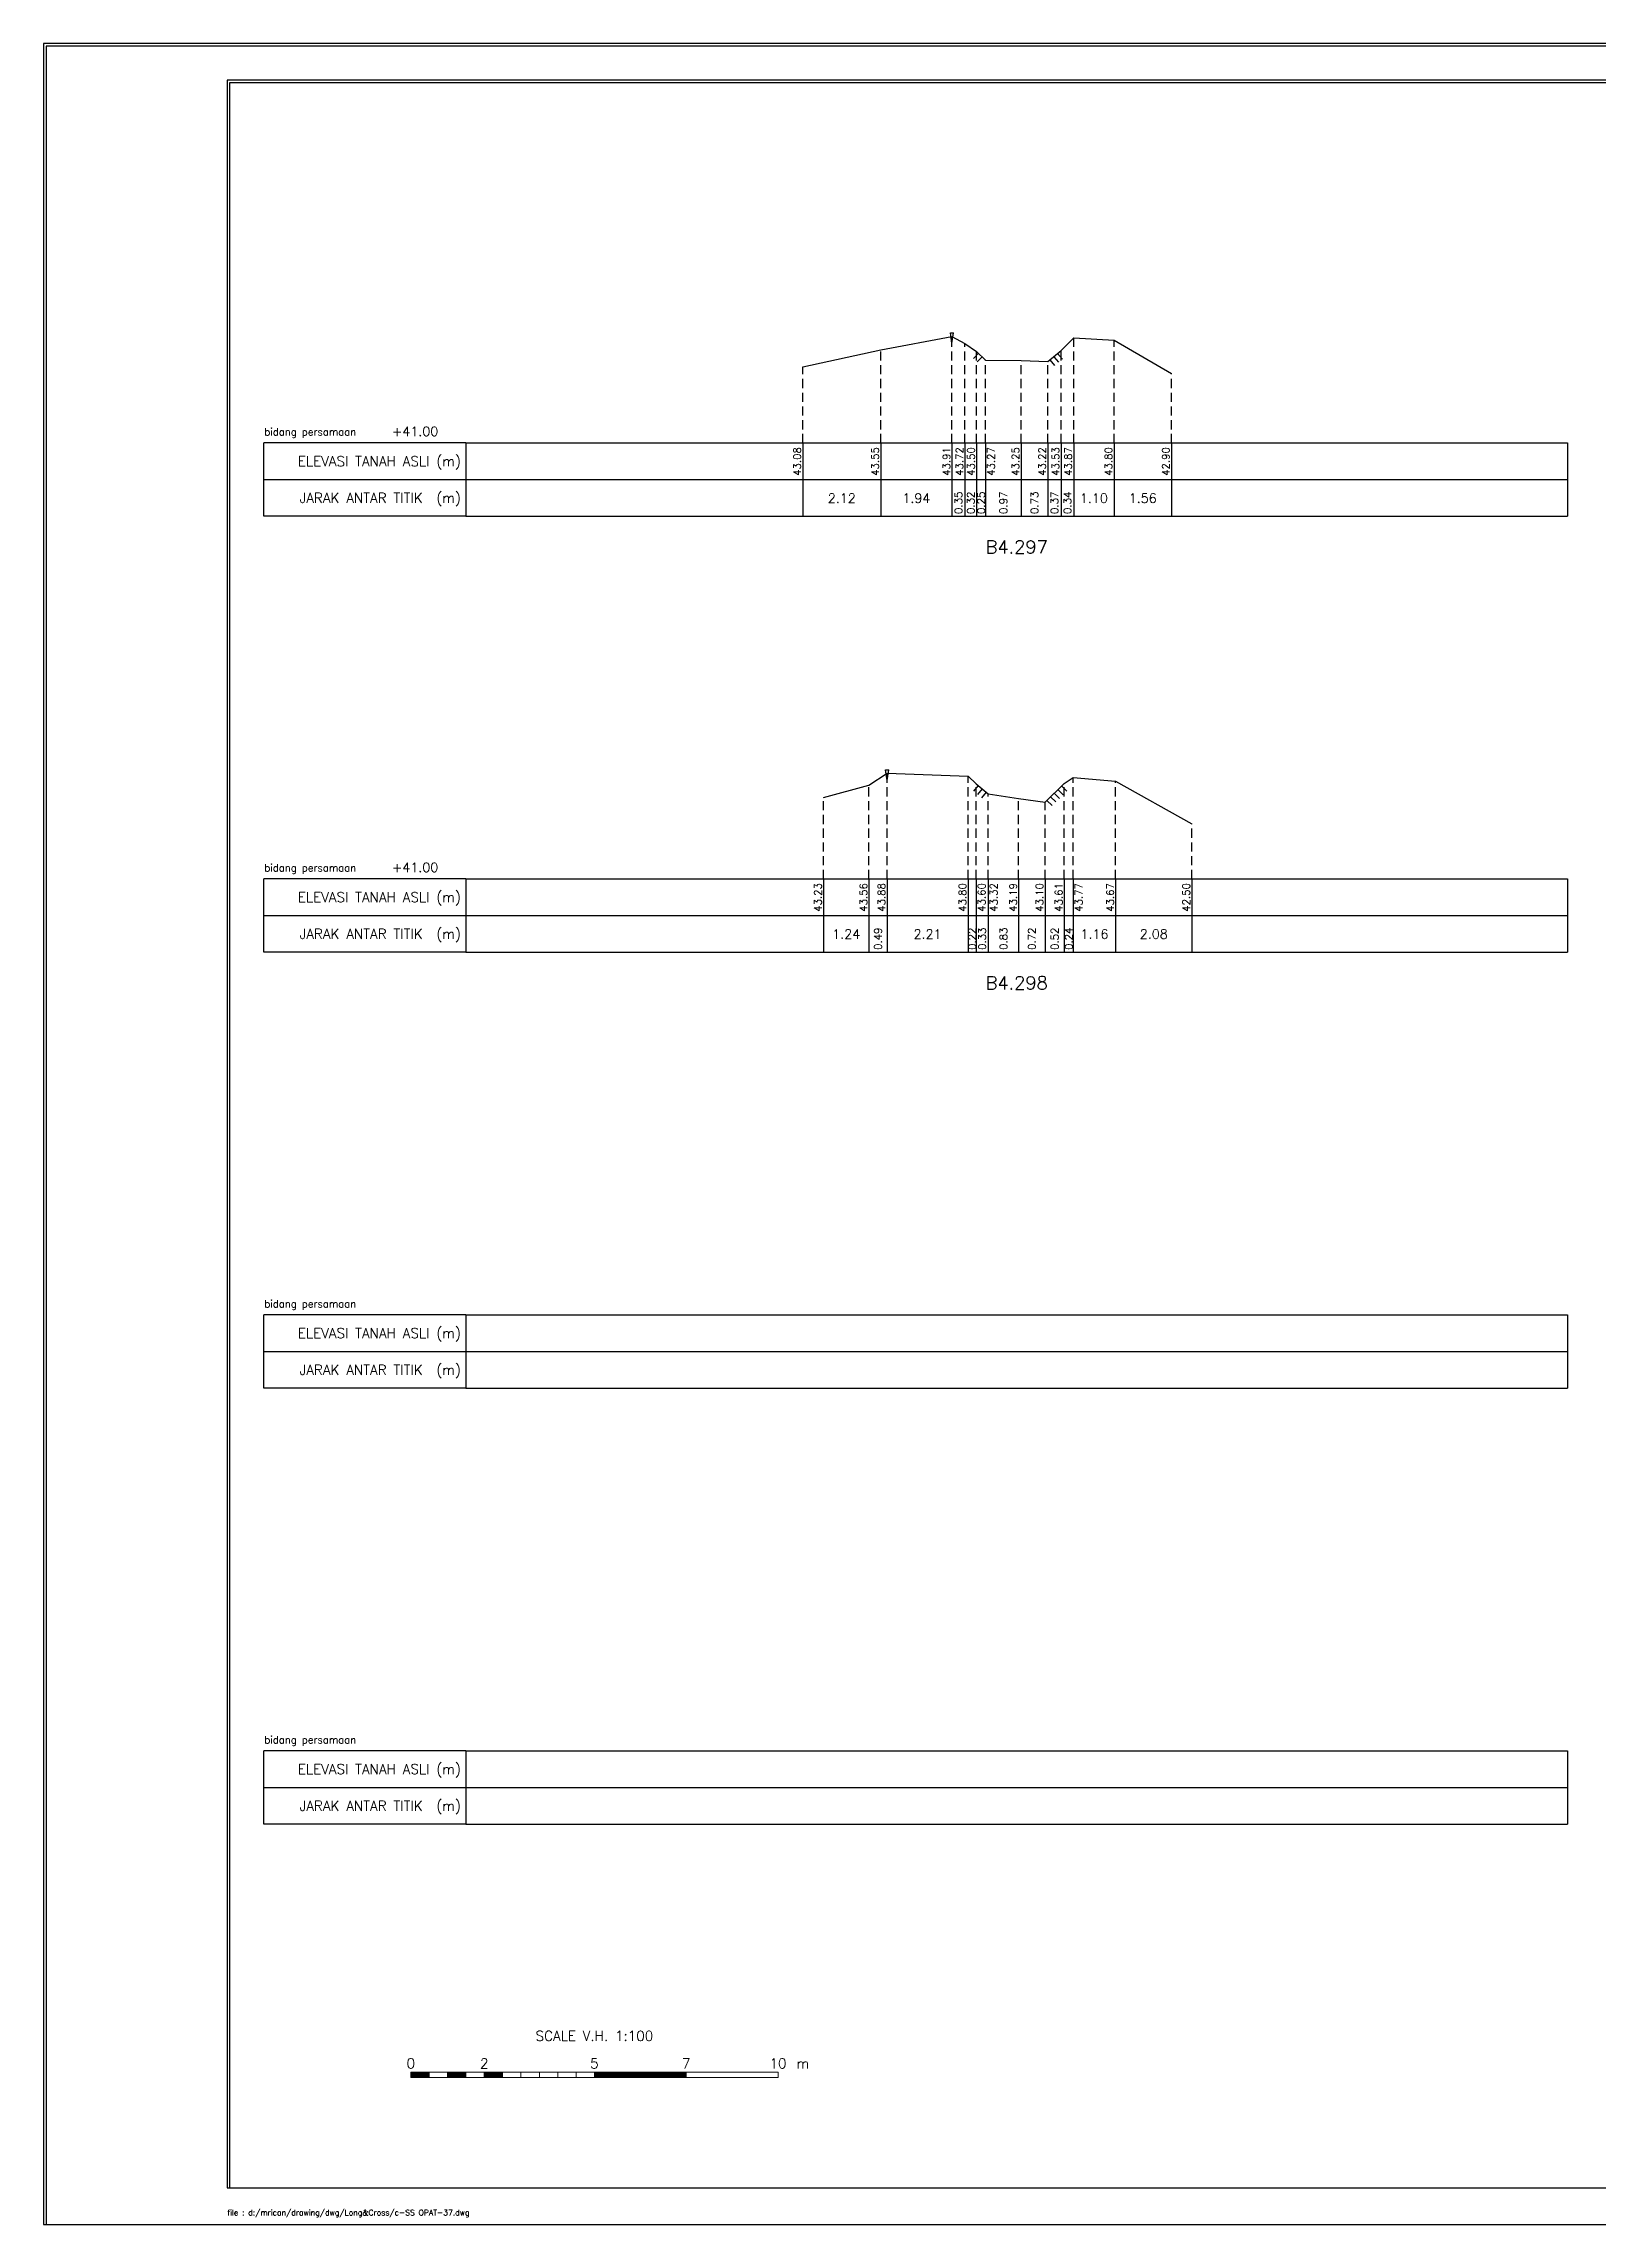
# Model space of a CAD drawing. Header units: inches. Extents: x -11 to 3175, y -842 to -783.
# Drawn here: x 3091 to 3133.3, y -842 to -782.6 of the extents above; entities that cross this region are included whole.
import ezdxf
from ezdxf.enums import TextEntityAlignment as Align

# ---------------------------------------------------------------- set-up
doc = ezdxf.new("R2010")
doc.units = ezdxf.units.IN
doc.header["$MEASUREMENT"] = 0
doc.linetypes.add('DASHED2', pattern=[0.375, 0.25, -0.125])
doc.layers.add('KOP', color=7, linetype='Continuous')
doc.layers.add('pelengkap', color=7, linetype='Continuous')
doc.styles.add('ARIAL', font='arial.ttf')
doc.styles.add('battang01', font='arial.ttf')
doc.styles.add('L100', font='simplex.shx', dxfattribs={"height": 0.254})
doc.styles.add('L140', font='simplex.shx', dxfattribs={"height": 0.356})
doc.styles.add('L60', font='simplex.shx', dxfattribs={"height": 0.152})
doc.styles.add('L80', font='simplex.shx', dxfattribs={"height": 0.203})
doc.styles.add('ROMANS-N', font='ROMANS.SHX', dxfattribs={"width": 0.8})
doc.styles.add('SONDU', font='arial.ttf')
doc.styles.get("Standard").update_dxf_attribs({"font": 'simplex.shx'})
doc.styles.add('STYLE1', font='arial.ttf', dxfattribs={"height": 0.2})

# ---------------------------------------------------------------- blocks, each defined once
blk = doc.blocks.new('kop')
at = {"layer": 'KOP'}
h = blk.add_hatch(color=3, dxfattribs=at)
h.paths.add_polyline_path([(609.87, 69.8), (591.81, 69.8), (591.81, 51.91), (609.87, 51.91)])
h.paths.add_polyline_path([(592.1, 52.25), (592.1, 69.5), (609.53, 69.5), (609.53, 52.25)], flags=16)
edge = h.paths.add_edge_path(flags=0)
edge.add_line((608.87, 52.91), (601.67, 52.91))
edge.add_ellipse((597.68, 52.92), major_axis=(2.82, 2.82), ratio=1, start_angle=314.84704, end_angle=495.15296)
edge.add_line((593.69, 52.91), (592.76, 52.91))
edge.add_line((592.76, 52.91), (592.76, 58.63))
edge.add_line((592.76, 58.63), (595.43, 58.63))
edge.add_ellipse((595.43, 63.37), major_axis=(-3.35, 3.35), ratio=1, start_angle=135, end_angle=315)
edge.add_line((595.43, 68.11), (595.43, 68.84))
edge.add_line((595.43, 68.84), (601.65, 68.84))
edge.add_line((601.65, 68.84), (601.65, 58.59))
edge.add_ellipse((604.86, 58.63), major_axis=(2.26, 2.26), ratio=1, start_angle=135.57378, end_angle=315)
edge.add_line((608.06, 58.63), (608.87, 58.63))
edge.add_line((608.87, 58.63), (608.87, 52.91))
h = blk.add_hatch(dxfattribs=at)
h.set_pattern_fill('ANSI31', color=21)
h.paths.add_polyline_path([(609.53, 69.5), (592.1, 69.5), (592.1, 52.25), (609.53, 52.25)])
edge = h.paths.add_edge_path(flags=16)
edge.add_line((608.06, 58.63), (608.87, 58.63))
edge.add_line((608.87, 58.63), (608.87, 52.91))
edge.add_line((608.87, 52.91), (601.67, 52.91))
edge.add_ellipse((597.68, 52.92), major_axis=(-2.82, 2.82), ratio=1, start_angle=224.84704, end_angle=405.15296)
edge.add_line((593.69, 52.91), (592.76, 52.91))
edge.add_line((592.76, 52.91), (592.76, 58.63))
edge.add_line((592.76, 58.63), (595.43, 58.63))
edge.add_ellipse((595.43, 63.37), major_axis=(-3.35, 3.35), ratio=1, start_angle=135, end_angle=315)
edge.add_line((595.43, 68.11), (595.43, 68.84))
edge.add_line((595.43, 68.84), (601.65, 68.84))
edge.add_line((601.65, 68.84), (601.65, 58.59))
edge.add_ellipse((604.86, 58.63), major_axis=(-2.26, 2.26), ratio=1, start_angle=45.57378, end_angle=225)
h = blk.add_hatch(color=3, dxfattribs=at)
edge = h.paths.add_edge_path()
edge.add_line((601.65, 68.84), (595.43, 68.84))
edge.add_line((595.43, 68.84), (595.43, 68.11))
edge.add_ellipse((595.43, 63.37), major_axis=(-3.35, 3.35), ratio=1, start_angle=135, end_angle=315, ccw=False)
edge.add_line((595.43, 58.63), (592.76, 58.63))
edge.add_line((592.76, 58.63), (592.76, 52.91))
edge.add_line((592.76, 52.91), (593.69, 52.91))
edge.add_ellipse((597.68, 52.92), major_axis=(-2.82, 2.82), ratio=1, start_angle=-135.15296, end_angle=45.15296, ccw=False)
edge.add_line((601.67, 52.91), (608.87, 52.91))
edge.add_line((608.87, 52.91), (608.87, 58.63))
edge.add_line((608.87, 58.63), (608.06, 58.63))
edge.add_ellipse((604.86, 58.63), major_axis=(2.26, 2.26), ratio=1, start_angle=134.42622, end_angle=315, ccw=False)
edge.add_line((601.65, 58.66), (601.65, 68.84))
h = blk.add_hatch(dxfattribs=at)
h.set_pattern_fill('ANSI31', color=41)
h.paths.add_polyline_path([(595.59, 25.44), (591.99, 25.44), (591.99, 22.12), (595.59, 22.12)])
h.paths.add_polyline_path([(594.83, 23.8), (595.49, 22.51), (594.95, 22.51), (594.37, 23.59), (594.37, 22.51), (593.85, 22.51), (593.85, 24.73), (593.24, 22.51), (592.84, 22.51), (592.12, 25.05), (592.67, 25.05), (593.03, 23.54), (593.41, 25.05), (594.37, 25.05), (594.37, 23.99), (594.89, 25.05), (595.46, 25.05)], flags=16)
at = {"color": 2}
blk.add_lwpolyline([(-49.29, -9.99), (790.69, -9.99), (790.69, 583.29), (-49.29, 583.29)], close=True, dxfattribs=at)
at = {"color": 6}
blk.add_lwpolyline([(0.65, 0), (780.7, 0), (780.7, 573.3), (0.65, 573.3)], close=True, dxfattribs=at)
at = {"layer": 'KOP', "color": 5}
for p, q in [((590.8, 70.96), (590.8, 29.98)), ((590.8, 70.96), (780.7, 70.96)), ((400.9, 29.98), (400.9, 0)), ((400.9, 29.98), (590.8, 29.98)), ((590.8, 29.98), (590.8, 0))]:
    blk.add_line(p, q, dxfattribs=at)
at = {"layer": 'KOP', "color": 3}
for p, q in [((591.81, 69.8), (609.87, 69.8)), ((591.81, 51.91), (591.81, 69.8)), ((592.1, 69.5), (609.53, 69.5)), ((592.1, 52.25), (592.1, 69.5)), ((595.43, 68.84), (595.43, 68.11)), ((595.43, 68.84), (601.65, 68.84)), ((601.65, 58.59), (601.65, 68.84)), ((609.53, 69.5), (609.53, 52.25)), ((609.87, 69.8), (609.87, 51.91)), ((592.76, 52.91), (592.76, 58.63)), ((595.43, 58.63), (592.76, 58.63)), ((608.87, 58.63), (608.06, 58.63)), ((608.87, 58.63), (608.87, 52.91)), ((609.87, 51.91), (591.81, 51.91)), ((609.53, 52.25), (592.1, 52.25)), ((593.69, 52.91), (592.76, 52.91)), ((608.87, 52.91), (601.67, 52.91)), ((720.73, 43.98), (780.7, 43.98)), ((720.73, 36.98), (780.7, 36.98)), ((415.9, 29.98), (415.9, 0)), ((430.89, 29.98), (430.89, 0)), ((545.83, 29.98), (545.83, 0)), ((560.82, 29.98), (560.82, 0)), ((575.81, 29.98), (575.81, 0)), ((655.77, 29.98), (655.77, 11.99)), ((675.76, 29.98), (675.76, 0)), ((705.74, 29.98), (705.74, 0)), ((400.9, 24.99), (590.8, 24.99)), ((655.77, 23.99), (720.73, 23.99)), ((720.73, 23.99), (780.7, 23.99)), ((400.9, 19.99), (590.8, 19.99)), ((655.77, 17.99), (720.73, 17.99)), ((720.73, 17.99), (780.7, 17.99)), ((740.72, 17.99), (740.72, 0)), ((400.9, 14.99), (590.8, 14.99)), ((590.8, 6), (720.73, 6))]:
    blk.add_line(p, q, dxfattribs=at)
at = {"layer": 'KOP', "color": 4}
for p, q in [((610.79, 70.96), (610.79, 50.97)), ((720.73, 70.96), (720.73, 0)), ((590.8, 50.97), (720.73, 50.97)), ((720.73, 50.97), (780.7, 50.97)), ((590.8, 29.98), (720.73, 29.98)), ((720.73, 29.98), (780.7, 29.98)), ((590.8, 11.99), (720.73, 11.99))]:
    blk.add_line(p, q, dxfattribs=at)
at = {"layer": 'KOP', "color": 41}
blk.add_line((595.59, 22.12), (591.99, 22.12), dxfattribs=at)
for points in [[(591.99, 25.44), (595.59, 25.44)], [(592.12, 25.05), (592.67, 25.05)], [(592.12, 25.05), (592.84, 22.51)], [(592.2, 25.44), (592.42, 25.44)], [(592.63, 25.44), (592.84, 25.44)], [(592.67, 25.05), (593.03, 23.54), (593.41, 25.05)], [(593.05, 25.44), (593.26, 25.44)], [(593.24, 22.51), (593.85, 24.73)], [(593.41, 25.05), (594.37, 25.05)], [(593.48, 25.44), (593.69, 25.44)], [(593.85, 22.51), (593.85, 24.73)], [(593.9, 25.44), (594.11, 25.44)], [(594.32, 25.44), (594.53, 25.44)], [(594.37, 25.05), (594.37, 23.99)], [(594.37, 23.99), (594.89, 25.05)], [(594.75, 25.44), (594.96, 25.44)], [(594.83, 23.8), (595.46, 25.05)], [(594.83, 23.8), (595.49, 22.51)], [(594.89, 25.05), (595.46, 25.05)], [(595.17, 25.44), (595.38, 25.44)], [(592.84, 22.51), (593.24, 22.51)], [(593.85, 22.51), (594.37, 22.51)], [(594.95, 22.51), (594.37, 23.59)], [(594.37, 23.59), (594.37, 22.51)], [(594.95, 22.51), (595.49, 22.51)]]:
    blk.add_lwpolyline(points, dxfattribs=at)
at = {"layer": 'KOP', "color": 42}
for points in [[(592.2, 29.11), (592.2, 25.44)], [(592.54, 29.11), (592.54, 25.44)], [(592.96, 29.11), (592.96, 25.44)], [(593.38, 29.11), (593.38, 25.44)], [(593.81, 29.11), (593.81, 25.44)], [(594.23, 29.11), (594.23, 25.44)], [(594.65, 29.11), (594.65, 25.44)], [(595.08, 29.11), (595.08, 25.44)], [(595.5, 29.11), (595.5, 25.44)]]:
    blk.add_lwpolyline(points, dxfattribs=at)
at = {"layer": 'KOP', "color": 3}
for centre, major_axis, start_param, end_param in [((595.43, 63.37), (-3.35, 3.35), 2.356194, 5.497787), ((597.68, 52.92), (-2.82, 2.82), 3.924321, 7.071253), ((604.86, 58.63), (-2.26, 2.26), 0.785398, 3.926991)]:
    blk.add_ellipse(centre, major_axis=major_axis, ratio=1, start_param=start_param, end_param=end_param, dxfattribs=at)
at = {"layer": 'KOP', "color": 5, "style": 'SONDU'}
for s, height, width, p, p2 in [('MINISTRY OF PUBLIC WORKS AND HOUSING', 3.4982, 0.971049, (612.49, 65.4), (715.58, 65.4)), ('DIRECTORATE GENERAL OF WATER RESOURCES', 2.7485, 1.100714, (612.33, 60.62), (715.42, 60.62)), ('DIRECTORATE OF IRRIGATION AND LOWLAND', 1.9989, 1.638753, (612.52, 56.15), (715.75, 56.15))]:
    blk.add_text(s, height=height, dxfattribs=dict(at, width=width)).set_placement(p, p2, align=Align.FIT)
at = {"layer": 'KOP', "color": 3, "style": 'ROMANS-N', "width": 1.832261}
blk.add_text('Jalan Pattimura No. 20 Kebayoran Baru, Jakarta Selatan', height=1.2493, dxfattribs=at).set_placement((612.79, 53.07), (715.58, 53.07), align=Align.FIT)
at = {"layer": 'KOP', "color": 5, "style": 'ARIAL'}
blk.add_text('Subject:', height=3.252, dxfattribs=at).set_placement((593.75, 45.87))
at = {"layer": 'KOP', "color": 3}
for s, height, style, p in [('Scheme', 1.999, 'battang01', (722.75, 46.66)), (':', 2, 'battang01', (740.37, 46.56)), ('D.I MRICAN', 1.999, 'battang01', (742.66, 46.66)), ('District', 1.999, 'battang01', (722.68, 39.97)), ('KEDIRI', 1.999, 'battang01', (742.66, 39.66)), (':', 2, 'battang01', (740.38, 39.87)), ('Province', 1.999, 'battang01', (722.75, 32.66)), (':', 2, 'battang01', (740.37, 32.57)), ('EAST JAVA', 1.999, 'battang01', (742.66, 32.66)), ('Prepared by', 1.9989, 'battang01', (657.14, 25.79)), ('No. of Sheet ', 1.9989, 'battang01', (722.52, 26.68)), (':', 2, 'battang01', (740.38, 25.62)), ('in joint venture with:', 1.2493, 'SONDU', (597.56, 21.07)), ('Checked by', 1.999, 'battang01', (657.14, 19.79)), ('Register', 1.999, 'battang01', (722.52, 20.02)), (':', 2, 'battang01', (740.36, 19.92)), ('Team Leader', 1.9989, 'battang01', (657.14, 13.79)), ('Yoo, Kang-Keun', 1.9989, 'battang01', (677.26, 13.79)), ('Date :', 1.999, 'battang01', (722.52, 13.49)), ('No. of Contract :', 1.9989, 'battang01', (743.52, 13.49)), ('No.', 2, 'STYLE1', (404.73, 6.99)), ('Date', 2, 'STYLE1', (417.78, 6.99)), ('Revised', 2, 'STYLE1', (483.04, 7.17)), ('Drawn', 2, 'STYLE1', (550.92, 7.18)), ('Checked', 2, 'STYLE1', (562.62, 7.11)), ('Approv.', 2, 'STYLE1', (578.86, 7.21)), ('Acknowledge by', 1.9989, 'battang01', (592.18, 7.8)), (':', 2, 'battang01', (612.76, 7.81)), ('Approved by', 1.9989, 'battang01', (592.18, 1.8)), (':', 2, 'battang01', (612.81, 1.77)), ('Directorate of Irrigations and Lowlands', 1.9989, 'battang01', (614.08, 1.59))]:
    blk.add_text(s, height=height, dxfattribs=dict(at, style=style)).set_placement(p)
at = {"layer": 'KOP', "color": 6, "style": 'SONDU'}
blk.add_text('PT. VIRAMA KARYA (Persero)', height=2.5809, dxfattribs=at).set_placement((597.36, 26.15))
at = {"layer": 'KOP', "color": 42, "style": 'SONDU'}
blk.add_text('VIRAMA', height=0.942, dxfattribs=at).set_placement((591.3, 21.04))
at = {"layer": 'KOP', "color": 4, "style": 'SONDU'}
for s, p in [('Korean Rural Community Corporation', (592.02, 18.86)), ('PT. Wiratman', (592.02, 16.86)), ('PT. Terasis Erojaya', (591.94, 12.59)), ('PT. Tuah Agung Anugrah', (592, 14.73))]:
    blk.add_text(s, height=1.4992, dxfattribs=at).set_placement(p)
at = {"layer": 'KOP', "color": 3, "insert": (719.86, 60.77), "char_height": 2.4987, "width": 61.4394, "attachment_point": 4, "style": 'SONDU'}
blk.add_mtext('\\pi1.9124;Project Preparation Consultant (PPC)\\P\\pi3.0493;Firm For Develompent of the Mrican \\P\\pi7.7731;Irrigation System In East Java', dxfattribs=at)
at = {"layer": 'KOP', "color": 2, "insert": (597.57, 24.25), "char_height": 0.9995, "width": 48.7181, "attachment_point": 1, "style": 'SONDU'}
blk.add_mtext('Jl. Hang Tuah Raya No.26, Kebayoran Baru Jakarta Selatan 12120 Indonesia', dxfattribs=at)
blk = doc.blocks.new('*X6')
at = {"color": 0}
for p, q in [((20000, 6250), (25000, 6250)), ((20000, 6200), (25000, 6200)), ((20000, 6150), (25000, 6150)), ((20000, 6100), (25000, 6100)), ((20000, 6050), (25000, 6050))]:
    blk.add_line(p, q, dxfattribs=at)
blk = doc.blocks.new('*X5')
at = {"color": 0}
for p, q in [((14000, 6250), (15000, 6250)), ((14000, 6200), (15000, 6200)), ((14000, 6150), (15000, 6150)), ((14000, 6100), (15000, 6100)), ((14000, 6050), (15000, 6050))]:
    blk.add_line(p, q, dxfattribs=at)
blk = doc.blocks.new('*X3')
at = {"color": 0}
for p, q in [((10000, 6250), (11000, 6250)), ((10000, 6200), (11000, 6200)), ((10000, 6150), (11000, 6150)), ((10000, 6100), (11000, 6100)), ((10000, 6050), (11000, 6050))]:
    blk.add_line(p, q, dxfattribs=at)
blk = doc.blocks.new('*X4')
at = {"color": 0}
for p, q in [((12000, 6250), (13000, 6250)), ((12000, 6200), (13000, 6200)), ((12000, 6150), (13000, 6150)), ((12000, 6100), (13000, 6100)), ((12000, 6050), (13000, 6050))]:
    blk.add_line(p, q, dxfattribs=at)
blk = doc.blocks.new('c100')
at = {"color": 2}
blk.add_lwpolyline([(-5, -1), (79.1, -1), (79.1, 58.4), (-5, 58.4)], close=True, dxfattribs=at)
at = {"color": 6}
blk.add_lwpolyline([(0, 0), (78.1, 0), (78.1, 57.4), (0, 57.4)], close=True, dxfattribs=at)
at = {"color": 3, "lineweight": 0}
for points in [[(5, 3), (5.5, 3), (5.5, 3.15), (5, 3.15)], [(5.5, 3), (6, 3), (6, 3.15), (5.5, 3.15)], [(6, 3), (6.5, 3), (6.5, 3.15), (6, 3.15)], [(6.5, 3), (7, 3), (7, 3.15), (6.5, 3.15)], [(7, 3), (7.5, 3), (7.5, 3.15), (7, 3.15)], [(7.5, 3), (8, 3), (8, 3.15), (7.5, 3.15)], [(8, 3), (8.5, 3), (8.5, 3.15), (8, 3.15)], [(8.5, 3), (9, 3), (9, 3.15), (8.5, 3.15)], [(9, 3), (9.5, 3), (9.5, 3.15), (9, 3.15)], [(9.5, 3), (10, 3), (10, 3.15), (9.5, 3.15)], [(10, 3), (12.5, 3), (12.5, 3.15), (10, 3.15)], [(12.5, 3), (15, 3), (15, 3.15), (12.5, 3.15)]]:
    blk.add_lwpolyline(points, close=True, dxfattribs=at)
at = {"color": 1, "lineweight": 0, "xscale": 0.0005, "yscale": 0.0005, "zscale": 0.0005}
for name in ['*X3', '*X4', '*X5', '*X6']:
    blk.add_blockref(name, (0, 0), dxfattribs=at)
at = {"color": 3}
for s, p in [('SCALE V.H. 1:100', (10, 4)), ('0', (5, 3.25)), ('2', (7, 3.25)), ('5', (10, 3.25)), ('7', (12.5, 3.25)), ('10', (15, 3.25))]:
    blk.add_text(s, height=0.27, dxfattribs=at).set_placement(p, align=Align.CENTER)
blk.add_text('m', height=0.27, dxfattribs=at).set_placement((15.5, 3.25))
blk = doc.blocks.new('das2')
at = {"color": 5, "linetype": 'Continuous'}
for q in [(0, 1), (17.75, 1)]:
    blk.add_line((2.75, 1), q, dxfattribs=at)
at = {"color": 3, "linetype": 'Continuous'}
for p, q in [((2.75, 1), (2.75, 0)), ((17.75, 1), (17.75, 0)), ((0, 0.5), (17.75, 0.5)), ((2.75, 0), (0, 0)), ((2.75, 0), (17.75, 0))]:
    blk.add_line(p, q, dxfattribs=at)
blk.add_lwpolyline([(0, 0), (0, 1)], dxfattribs=at)
blk.add_text('bidang persamaan', height=0.1, dxfattribs=at).set_placement((0.005, 1.1))
at = {"color": 5, "linetype": 'Continuous'}
for s, p in [('ELEVASI TANAH ASLI (m)', (2.683, 0.683)), ('JARAK ANTAR TITIK  (m)', (2.683, 0.183))]:
    blk.add_text(s, height=0.135, dxfattribs=at).set_placement(p, align=Align.RIGHT)
blk = doc.blocks.new('gbrpatok')
at = {"color": 2, "linetype": 'Continuous'}
for p, q in [((-0.00045, 0.00096), (0.00045, 0.00096)), ((0, -0.00196), (-0.00045, 0.00096)), ((0, -0.00196), (0.00045, 0.00096))]:
    blk.add_line(p, q, dxfattribs=at)

msp = doc.modelspace()

# ---------------------------------------------------------------- linework, layer by layer
at = {"color": 2, "linetype": 'Continuous', "lineweight": -3}
for p, q in [((3113.798, -790.938), (3115.738, -790.576)), ((3115.738, -790.576), (3116.091, -790.766)), ((3118.711, -790.956), (3119.053, -790.611)), ((3119.053, -790.611), (3120.151, -790.681)), ((3111.674, -791.405), (3113.798, -790.938)), ((3116.091, -790.766), (3116.407, -790.983)), ((3116.407, -790.983), (3116.653, -791.218)), ((3118.346, -791.262), (3118.711, -790.956)), ((3120.151, -790.681), (3121.712, -791.588)), ((3116.653, -791.218), (3117.62, -791.233)), ((3117.62, -791.233), (3118.346, -791.262)), ((3113.477, -802.8), (3113.969, -802.475)), ((3113.969, -802.475), (3116.175, -802.555)), ((3112.239, -803.131), (3113.477, -802.8)), ((3116.175, -802.555), (3116.398, -802.762)), ((3116.398, -802.762), (3116.725, -803.033)), ((3116.725, -803.033), (3117.553, -803.166)), ((3118.274, -803.261), (3118.796, -802.749)), ((3118.796, -802.749), (3119.039, -802.589)), ((3119.039, -802.589), (3120.195, -802.687)), ((3120.195, -802.687), (3122.271, -803.854)), ((3117.553, -803.166), (3118.274, -803.261))]:
    msp.add_line(p, q, dxfattribs=at)
at = {"color": 1, "linetype": 'DASHED2', "lineweight": -3}
for p, q in [((3115.738, -793.483), (3115.738, -790.576)), ((3119.053, -793.483), (3119.053, -790.611)), ((3113.798, -793.483), (3113.798, -790.938)), ((3116.091, -793.483), (3116.091, -790.766)), ((3116.407, -793.483), (3116.407, -790.983)), ((3118.711, -793.483), (3118.711, -790.956)), ((3120.151, -793.483), (3120.151, -790.681)), ((3111.674, -793.483), (3111.674, -791.405)), ((3116.653, -793.483), (3116.653, -791.218)), ((3117.62, -793.483), (3117.62, -791.233)), ((3118.346, -793.483), (3118.346, -791.262)), ((3121.712, -793.483), (3121.712, -791.588)), ((3113.969, -805.357), (3113.969, -802.475)), ((3113.477, -805.357), (3113.477, -802.8)), ((3116.175, -805.357), (3116.175, -802.555)), ((3116.398, -805.357), (3116.398, -802.762)), ((3116.725, -805.357), (3116.725, -803.033)), ((3118.796, -805.357), (3118.796, -802.749)), ((3119.039, -805.357), (3119.039, -802.589)), ((3120.195, -805.357), (3120.195, -802.687)), ((3112.239, -805.357), (3112.239, -803.131)), ((3117.553, -805.357), (3117.553, -803.166)), ((3118.274, -805.357), (3118.274, -803.261)), ((3122.271, -805.357), (3122.271, -803.854))]:
    msp.add_line(p, q, dxfattribs=at)
at = {"color": 1, "linetype": 'Continuous', "lineweight": -3}
for p, q in [((3111.674, -793.483), (3111.674, -795.483)), ((3113.798, -793.483), (3113.798, -795.483)), ((3115.738, -793.483), (3115.738, -795.483)), ((3116.091, -793.483), (3116.091, -795.483)), ((3116.407, -793.483), (3116.407, -795.483)), ((3116.653, -793.483), (3116.653, -795.483)), ((3117.62, -793.483), (3117.62, -795.483)), ((3118.346, -793.483), (3118.346, -795.483)), ((3118.711, -793.483), (3118.711, -795.483)), ((3119.053, -793.483), (3119.053, -795.483)), ((3120.151, -793.483), (3120.151, -795.483)), ((3121.712, -793.483), (3121.712, -795.483)), ((3112.239, -805.357), (3112.239, -807.357)), ((3113.477, -805.357), (3113.477, -807.357)), ((3113.969, -805.357), (3113.969, -807.357)), ((3116.175, -805.357), (3116.175, -807.357)), ((3116.398, -805.357), (3116.398, -807.357)), ((3116.725, -805.357), (3116.725, -807.357)), ((3117.553, -805.357), (3117.553, -807.357)), ((3118.274, -805.357), (3118.274, -807.357)), ((3118.796, -805.357), (3118.796, -807.357)), ((3119.039, -805.357), (3119.039, -807.357)), ((3120.195, -805.357), (3120.195, -807.357)), ((3122.271, -805.357), (3122.271, -807.357))]:
    msp.add_line(p, q, dxfattribs=at)
at = {"layer": 'pelengkap', "color": 1, "linetype": 'Continuous', "lineweight": -3}
for p, q in [((3116.458, -791.031), (3116.32, -791.176)), ((3116.559, -791.128), (3116.421, -791.272)), ((3118.507, -791.127), (3118.635, -791.28)), ((3118.614, -791.037), (3118.743, -791.191)), ((3118.399, -791.217), (3118.528, -791.37)), ((3116.451, -802.806), (3116.324, -802.96)), ((3116.559, -802.896), (3116.432, -803.05)), ((3116.667, -802.985), (3116.54, -803.139)), ((3118.524, -803.015), (3118.664, -803.158)), ((3118.624, -802.917), (3118.764, -803.06)), ((3118.724, -802.819), (3118.864, -802.962)), ((3118.324, -803.212), (3118.464, -803.354)), ((3118.424, -803.114), (3118.564, -803.256))]:
    msp.add_line(p, q, dxfattribs=at)

# ---------------------------------------------------------------- block references
at = {"color": 2, "linetype": 'Continuous', "lineweight": -3}
msp.add_blockref('c100', (3096, -841), dxfattribs=at)
for name, p, xscale, yscale, zscale in [('kop', (3096, -841), 0.1, 0.1, 0.1), ('das2', (3097, -795.475), 2, 2, 2), ('das2', (3097, -807.35), 2, 2, 2), ('das2', (3097, -819.225), 2, 2, 2), ('das2', (3097, -831.1), 2, 2, 2)]:
    msp.add_blockref(name, p, dxfattribs=dict(at, xscale=xscale, yscale=yscale, zscale=zscale))
at = {"color": 1, "linetype": 'Continuous', "lineweight": -3, "xscale": 100, "yscale": 100, "zscale": 100}
for p in [(3115.738, -790.576), (3113.969, -802.475)]:
    msp.add_blockref('gbrpatok', p, dxfattribs=at)

# ---------------------------------------------------------------- texts
at = {"color": 3, "linetype": 'Continuous', "lineweight": -3, "style": 'L100'}
for s, p in [('+41.00', (3101.116, -793.29)), ('2.12', (3112.736, -795.108)), ('1.94', (3114.768, -795.108)), ('1.10', (3119.602, -795.108)), ('1.56', (3120.931, -795.108)), ('+41.00', (3101.116, -805.165)), ('1.24', (3112.858, -806.982)), ('2.21', (3115.072, -806.982)), ('1.16', (3119.617, -806.982)), ('2.08', (3121.233, -806.982))]:
    msp.add_text(s, height=0.254, dxfattribs=at).set_placement(p, align=Align.CENTER)
at = {"color": 3, "linetype": 'Continuous', "lineweight": -3, "style": 'L80'}
for s, p in [('43.08', (3111.624, -793.983)), ('43.55', (3113.748, -793.983)), ('43.91', (3115.688, -793.983)), ('43.72', (3116.041, -793.983)), ('43.50', (3116.357, -793.983)), ('43.27', (3116.903, -793.983)), ('43.25', (3117.57, -793.983)), ('43.22', (3118.296, -793.983)), ('43.53', (3118.661, -793.983)), ('43.87', (3119.003, -793.983)), ('43.80', (3120.1, -793.983)), ('42.90', (3121.662, -793.983)), ('43.23', (3112.189, -805.857)), ('43.56', (3113.427, -805.857)), ('43.88', (3113.919, -805.857)), ('43.80', (3116.125, -805.857)), ('43.60', (3116.647, -805.857)), ('43.32', (3116.975, -805.857)), ('43.19', (3117.503, -805.857)), ('43.10', (3118.224, -805.857)), ('43.61', (3118.745, -805.857)), ('43.77', (3119.289, -805.857)), ('43.67', (3120.145, -805.857)), ('42.50', (3122.22, -805.857))]:
    msp.add_text(s, height=0.203, rotation=90, dxfattribs=at).set_placement(p, align=Align.CENTER)
for s, p in [('0.35', (3115.915, -795.108)), ('0.32', (3116.249, -795.108)), ('0.25', (3116.53, -795.108)), ('0.97', (3117.137, -795.108)), ('0.73', (3117.983, -795.108)), ('0.37', (3118.529, -795.108)), ('0.34', (3118.882, -795.108)), ('0.49', (3113.723, -806.982)), ('0.22', (3116.286, -806.982)), ('0.33', (3116.561, -806.982)), ('0.83', (3117.139, -806.982)), ('0.72', (3117.914, -806.982)), ('0.52', (3118.535, -806.982)), ('0.24', (3118.917, -806.982))]:
    msp.add_text(s, height=0.203, rotation=90, dxfattribs=at).set_placement(p, align=Align.MIDDLE_CENTER)
at = {"color": 4, "linetype": 'Continuous', "lineweight": -3, "style": 'L140'}
for s, p in [('B4.297', (3117.5, -796.487)), ('B4.298', (3117.5, -808.362))]:
    msp.add_text(s, height=0.356, dxfattribs=at).set_placement(p, align=Align.CENTER)
at = {"color": 2, "linetype": 'Continuous', "lineweight": -3, "style": 'L60'}
msp.add_text('file : d:/mrican/drawing/dwg/Long&Cross/c-SS OPAT-37.dwg', height=0.152, dxfattribs=at).set_placement((3096, -841.8), align=Align.BOTTOM_LEFT)

doc.saveas('drawing.dxf')
